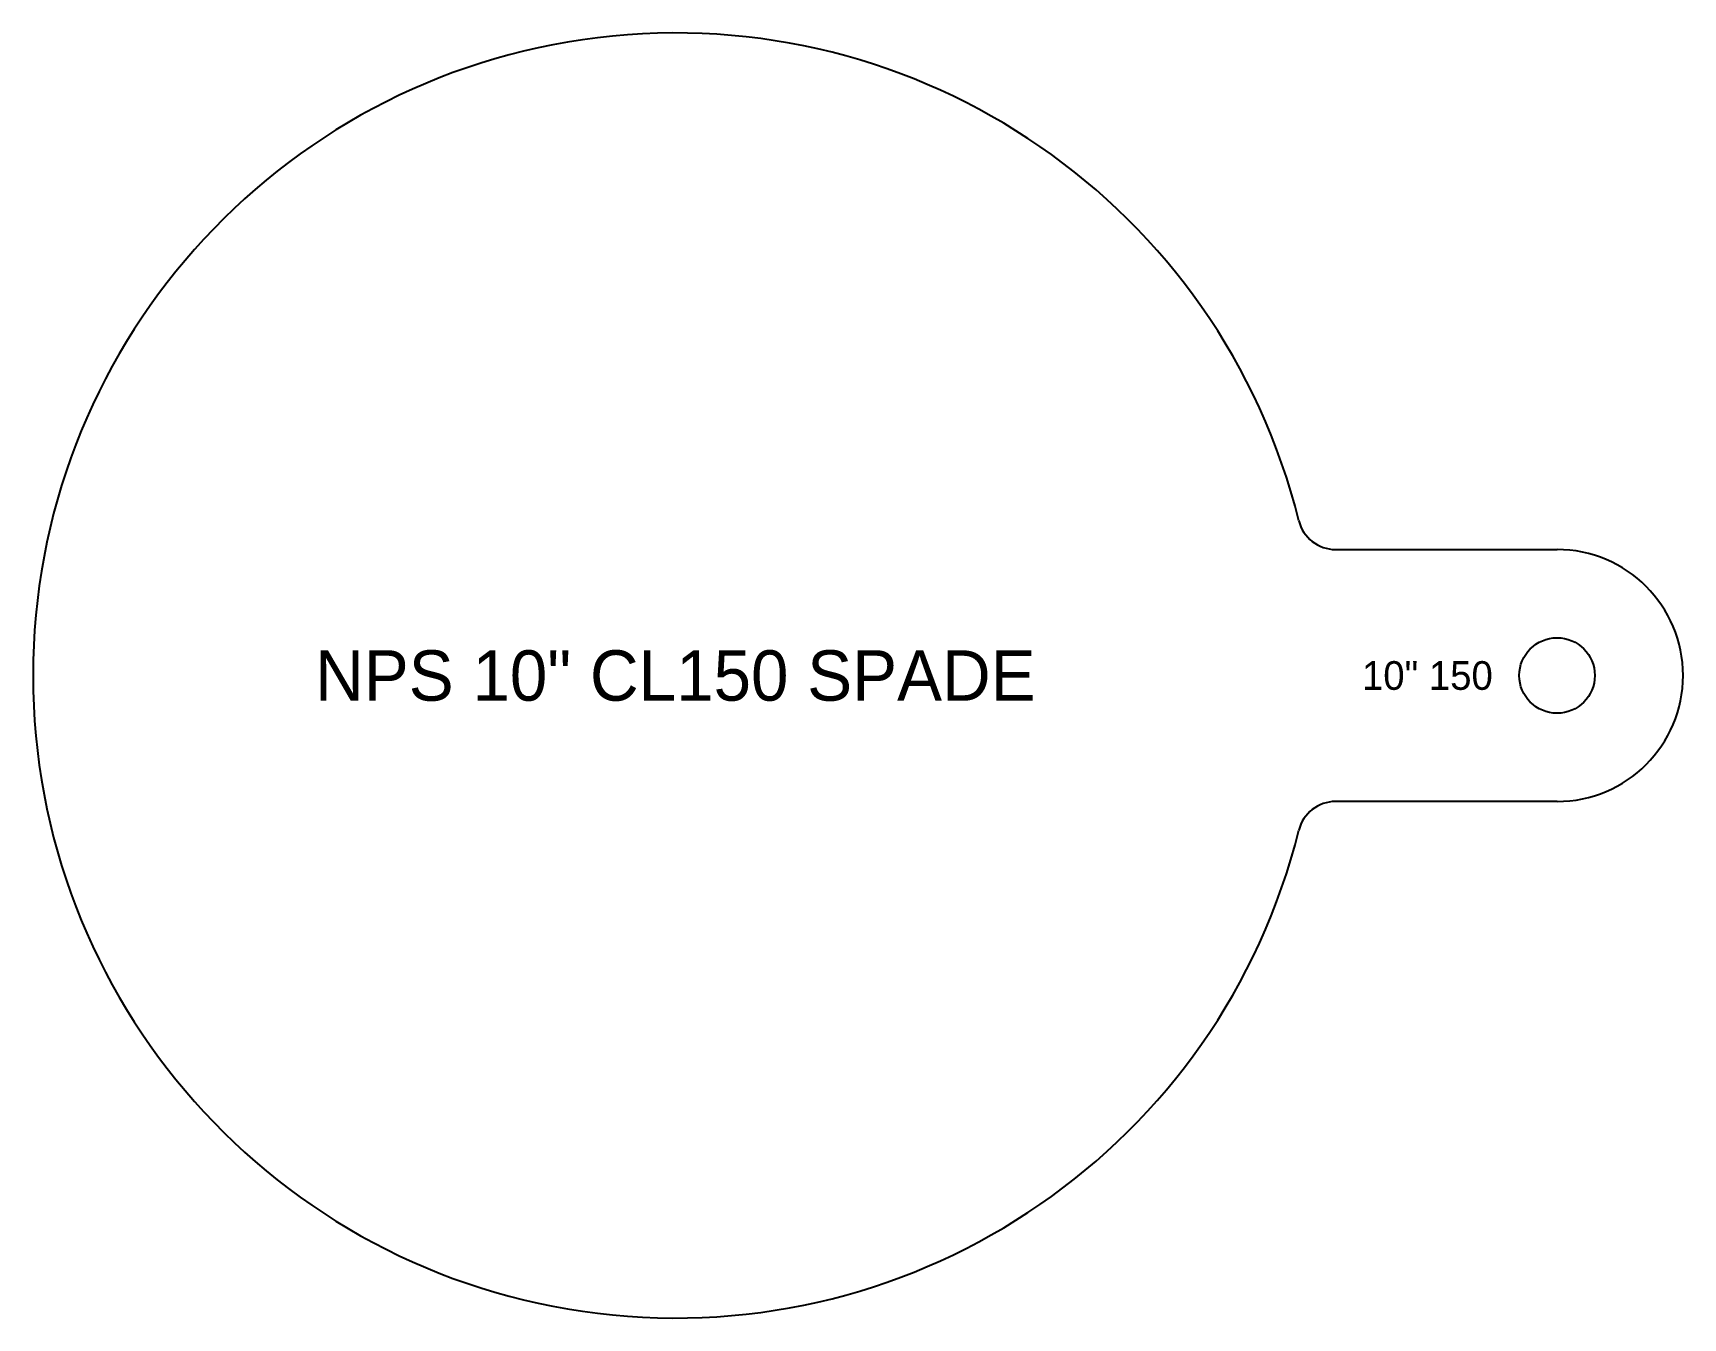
# Model space of a CAD drawing. Header units: inches. Extents: x -6.4 to 10, y -6.4 to 6.4.
import ezdxf
from ezdxf.enums import TextEntityAlignment as Align

# ---------------------------------------------------------------- set-up
doc = ezdxf.new("R2010")
doc.units = ezdxf.units.IN
doc.header["$MEASUREMENT"] = 0
doc.layers.add('CUT', color=7, linetype='CONTINUOUS')
doc.layers.add('ETCH', color=1, linetype='CONTINUOUS')

msp = doc.modelspace()

# ---------------------------------------------------------------- linework, layer by layer
at = {"layer": 'CUT'}
for p, q in [((6.551479, 1.25), (8.75, 1.25)), ((8.75, -1.25), (6.551479, -1.25))]:
    msp.add_line(p, q, dxfattribs=at)
msp.add_circle((8.75, 0), 0.375, dxfattribs=at)
for centre, radius, start, end in [((0, 0), 6.375, 13.930264, 346.069736), ((6.551479, 1.625), 0.375, 193.930264, 270), ((8.75, 0), 1.25, 270, 90), ((6.551479, -1.625), 0.375, 90, 166.069736)]:
    msp.add_arc(centre, radius, start, end, dxfattribs=at)

# ---------------------------------------------------------------- texts
at = {"layer": 'ETCH'}
for s, height, p in [('NPS 10" CL150 SPADE', 0.5, (0, 0)), ('10" 150', 0.284503, (7.463239, 0))]:
    msp.add_text(s, height=height, dxfattribs=at).set_placement(p, align=Align.MIDDLE_CENTER)

doc.saveas('drawing.dxf')
